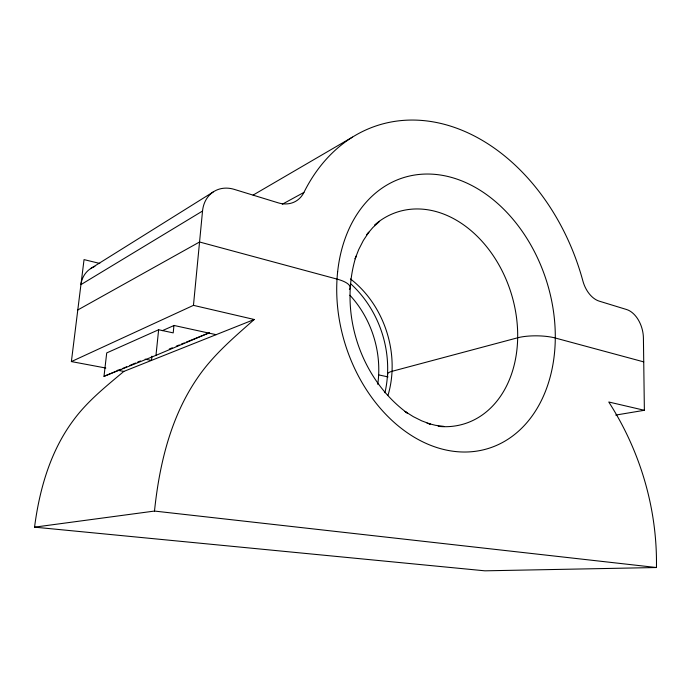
<?xml version="1.0" encoding="UTF-8"?>
<svg xmlns="http://www.w3.org/2000/svg" width="691" height="691" viewBox="0 0 691 691"><rect width="100%" height="100%" fill="white"/><g stroke="black" fill="none" stroke-linecap="round" stroke-linejoin="round"><path stroke-width="1.04" d="M99.772 263.444L84.043 259.609L71.38 361.583L193.463 305.353L202.532 211.04A32.805 27.001 59 0 1 234.206 189.36L278.136 202.817A31.57 24.833 59.7 0 0 303.919 192.418A199.284 148.643 72.5 0 1 450.869 126.22A199.284 148.643 72.5 0 1 582.884 280.969A25.083 16.48 73.1 0 0 599.261 301.155L626.556 309.516A24.876 16.178 75.4 0 1 643.416 338.098L644.375 410.29L615.724 415.075M173.959 325.401L173.208 332.881L158.636 329.754L106.716 352.92L103.996 376.345L155.976 355.355L209.321 332.812M151.925 356.193L151.484 360.408L145.145 359.165M155.976 355.355L158.636 329.754M254.245 319.492L123.844 371.413C105.904 386.459 87.351 401.246 73.401 420.283C50.339 451.214 39.465 489.349 34.55 527.155L154.49 511.064C159.353 464.568 170.53 417.209 197.35 378.158C212.724 355.373 233.817 337.536 254.245 319.492L193.463 305.353M384.922 392.764C393.965 353.887 380.24 310.777 350.821 283.897M379.609 221.353L372.855 227.529L366.731 234.715L368.847 232.202L363.354 240.468L358.672 249.641L355.122 258.814L356.038 256.188C338.616 312.142 360.037 378.409 407.362 413.114L405.056 411.465L413.287 416.647L421.7 420.845L430.225 424.024L427.047 423.186M90.504 268.669L213.148 192.012M202.532 211.04L80.933 284.632A26.552 23.796 51.4 0 1 94.892 266.406M253.122 195.078L352.462 137.112M77.789 309.965L199.552 241.997L337.009 279.095A29.894 9.147 3.9 0 1 349.37 289.529M282.265 204.242L303.919 192.418M162.333 330.669L174.089 325.478L216.128 334.677M103.996 376.345L120.761 369.27M122.739 368.441L126.678 366.774M129.64 365.522L135.557 363.025M137.526 362.196L140.489 360.944M169.269 349.015L172.275 347.798M176.274 346.174L179.28 344.956M181.275 344.144L184.281 342.926M186.276 342.114L209.295 332.786M644.375 410.29L608.762 401.998C640.358 451.214 657.426 508.904 656.45 567.527L484.909 570.826L34.55 527.155M154.49 511.064L656.45 567.527M443.821 426.39L435.46 425.302L427.979 423.419M71.38 361.583L105.818 368.035M117.479 370.221L123.844 371.413M378.651 374.885L388.048 376.915M643.736 361.885L555.279 338.011A26.172 6.798 0.6 0 0 517.671 337.787L392.03 371.317A22.457 5.174 2.5 0 0 387.789 374.997M349.905 295.23A93.769 78.014 72.2 0 1 377.735 384.317M350.441 278.922A95.418 78.67 72.3 0 1 388.057 395.157M374.487 225.102A111.07 83.663 72.5 0 1 510.934 292.509A111.07 83.663 72.5 0 1 438.172 426.33M337.657 271.632A141.888 105.498 72.5 0 0 487.716 448.649A141.888 105.498 72.5 0 0 512.601 218.822A141.888 105.498 72.5 0 0 337.657 271.632"/></g></svg>
